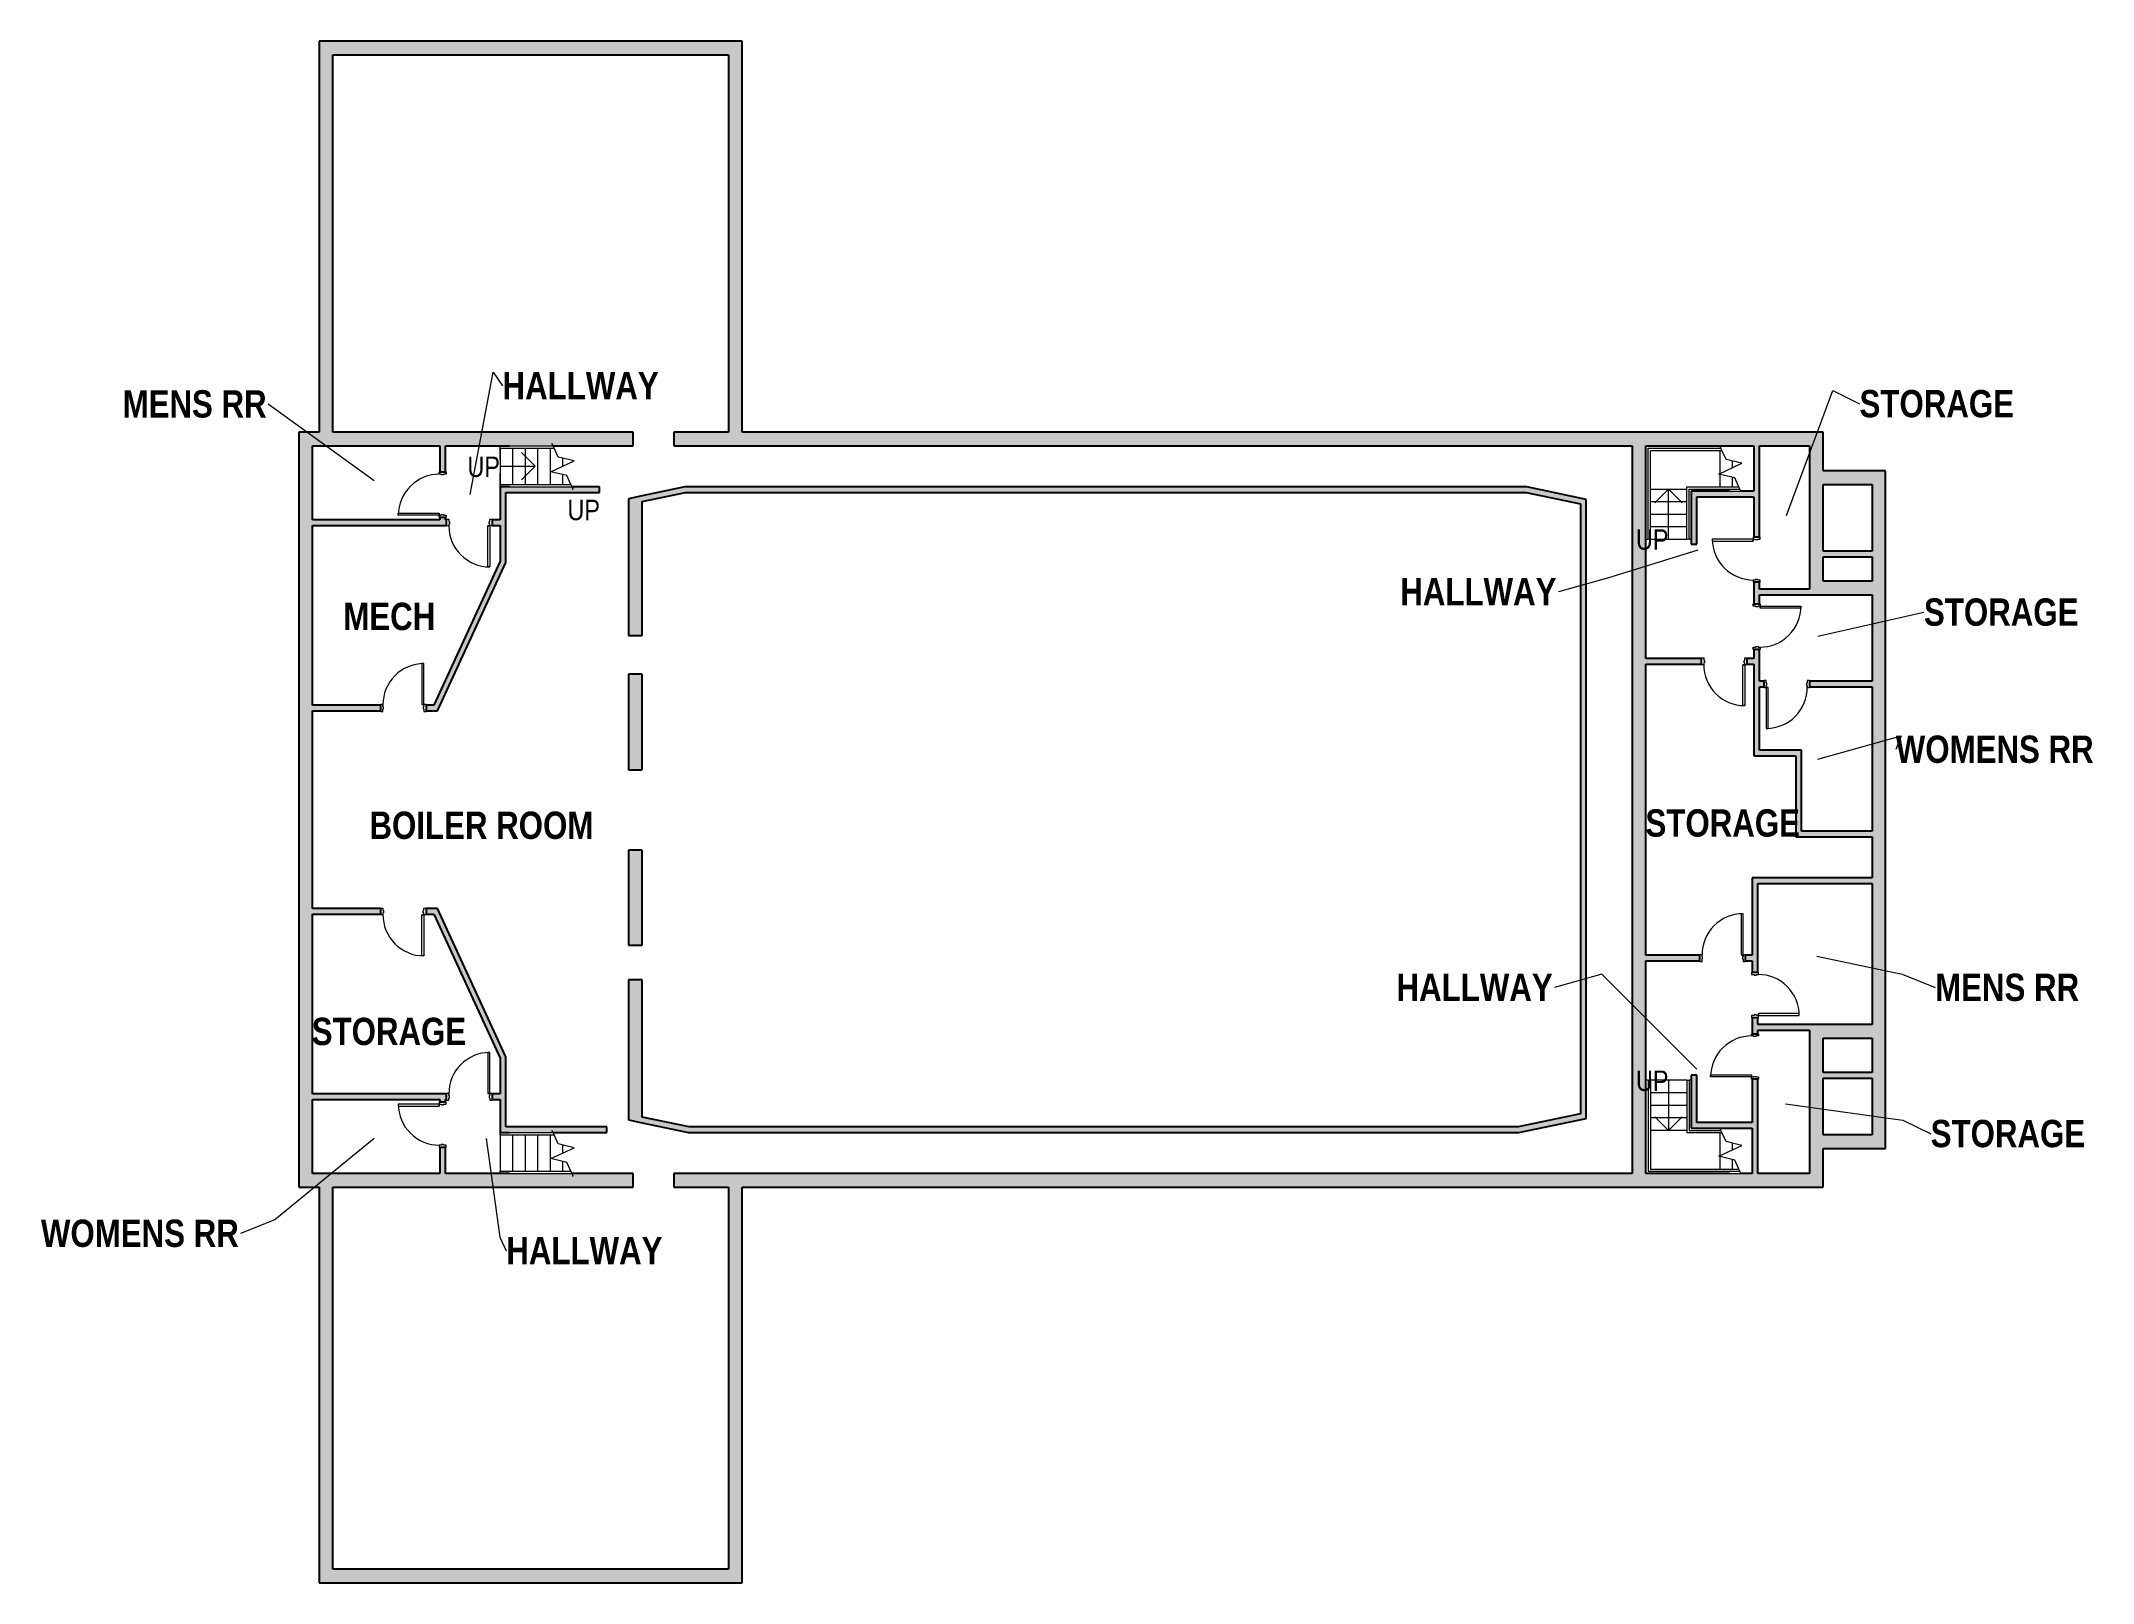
# Model space of a CAD drawing. Header units: inches. Extents: x -1291 to 514, y -169 to 1187.
import ezdxf

# ---------------------------------------------------------------- set-up
doc = ezdxf.new("R2010")
doc.units = ezdxf.units.IN
doc.header["$MEASUREMENT"] = 0
doc.linetypes.add('Elevation Swing', pattern=[24, 12, -12])
for name, color, linetype, lineweight in [('A-AREA-IDEN', 2, 'Continuous', 9), ('A-DETL', 90, 'Continuous', 9), ('A-DOOR', 31, 'Continuous', 9), ('A-DOOR-FRAM', 31, 'Continuous', 15), ('A-FLOR-HRAL', 11, 'Continuous', 9), ('A-WALL', 113, 'Continuous', 9), ('I-WALL', 2, 'Continuous', 9), ('S-STRS', 31, 'Continuous', 9), ('S-STRS-ANNO', 31, 'Continuous', 9), ('S-STRS-IDEN', 31, 'Continuous', 9), ('S-STRS-MBND', 31, 'Continuous', 9)]:
    doc.layers.add(name, color=color, linetype=linetype, lineweight=lineweight)
doc.styles.add('Arial Narrow', font='ARIALN.TTF', dxfattribs={"height": 18})
doc.styles.add('Arial Narrow_B', font='ARIALNB.TTF', dxfattribs={"height": 24})

# ---------------------------------------------------------------- blocks, each defined once
blk = doc.blocks.new('Railing - Railing-5149012-BASEMENT')
at = {"layer": 'A-FLOR-HRAL'}
for p, q in [((824, -795.5), (825, -797.5)), ((879.2, -795.5), (824, -795.5)), ((887.4, -797.5), (825, -797.5)), ((887.4, -795.5), (887.4, -797.5))]:
    blk.add_line(p, q, dxfattribs=at)
blk = doc.blocks.new('Railing - Railing-5149016-BASEMENT')
at = {"layer": 'A-FLOR-HRAL'}
for p, q in [((839.9, -829.5), (840.8, -831.5)), ((887.4, -829.5), (839.9, -829.5)), ((887.4, -829.5), (887.4, -831.5)), ((879.2, -831.5), (840.8, -831.5))]:
    blk.add_line(p, q, dxfattribs=at)
blk = doc.blocks.new('Railing - Railing-5153328-BASEMENT')
at = {"layer": 'A-FLOR-HRAL'}
for p, q in [((-158.6, -749.5), (-156.6, -749.5)), ((-158.6, -749.5), (-158.6, -793.5)), ((-156.6, -749.5), (-156.6, -793.5)), ((-203.4, -793.5), (-202.4, -795.5)), ((-185.6, -793.5), (-203.4, -793.5)), ((-158.6, -793.5), (-185.6, -793.5)), ((-156.6, -793.5), (-156.6, -795.5)), ((-185.6, -795.5), (-202.4, -795.5)), ((-156.6, -795.5), (-185.6, -795.5))]:
    blk.add_line(p, q, dxfattribs=at)
blk = doc.blocks.new('Railing - Railing-5153332-BASEMENT')
at = {"layer": 'A-FLOR-HRAL'}
for p, q in [((-124.6, -749.5), (-122.6, -749.5)), ((-124.6, -749.5), (-124.6, -793.5)), ((-122.6, -749.5), (-122.6, -793.5)), ((-124.6, -793.5), (-124.6, -827.5)), ((-122.6, -793.5), (-122.6, -829.5)), ((-187.5, -827.5), (-186.6, -829.5)), ((-185.6, -827.5), (-187.5, -827.5)), ((-185.6, -829.5), (-186.6, -829.5)), ((-124.6, -827.5), (-185.6, -827.5)), ((-122.6, -829.5), (-185.6, -829.5))]:
    blk.add_line(p, q, dxfattribs=at)
blk = doc.blocks.new('Door-Single_CE_ - HM Door-2_ HM Frame-5154214-BASEMENT')
at = {"layer": 'A-DOOR'}
for p, q in [((18, 39), (16.25, 39)), ((16.25, 39), (16.25, 3)), ((18, 3), (18, 39)), ((16.25, 3), (18, 3))]:
    blk.add_line(p, q, dxfattribs=at)
at = {"layer": 'A-DOOR', "lineweight": 15}
for p, q in [((18, 39), (16.25, 39)), ((16.25, 39), (16.25, 3)), ((18, 3), (18, 39)), ((18, 3), (16.25, 3))]:
    blk.add_line(p, q, dxfattribs=at)
at = {"layer": 'A-DOOR'}
blk.add_arc((18, 3), 36, 90, 180.5, dxfattribs=at)
blk.add_arc((18, 3), 36, 90, 180.5, dxfattribs=at)
blk.add_arc((18, 3), 36, 90, 180.5, dxfattribs=at)
blk.add_arc((18, 3), 36, 90, 180.5, dxfattribs=at)
at = {"layer": 'A-DOOR-FRAM'}
for p, q in [((-18, 3), (-20, 3)), ((-20, 3), (-20, -3)), ((-18, 1.25), (-18, 3)), ((-17.5, 1.25), (-18, 1.25)), ((-17.5, -0.75), (-17.5, 1.25)), ((18, 1.25), (17.5, 1.25)), ((17.5, 1.25), (17.5, -0.75)), ((20, 3), (18, 3)), ((18, 3), (18, 1.25)), ((20, -3), (20, 3)), ((-20, -3), (-18, -3)), ((-18, -3), (-18, -0.75)), ((-18, -0.75), (-17.5, -0.75)), ((17.5, -0.75), (18, -0.75)), ((18, -0.75), (18, -3)), ((18, -3), (20, -3))]:
    blk.add_line(p, q, dxfattribs=at)
blk = doc.blocks.new('Door-Single_CE_ - HM Door-2_ HM Frame-5154294-BASEMENT')
at = {"layer": 'A-DOOR'}
for p, q in [((16.25, -39), (16.25, -3)), ((16.25, -3), (18, -3)), ((18, -3), (18, -39)), ((18, -39), (16.25, -39))]:
    blk.add_line(p, q, dxfattribs=at)
at = {"layer": 'A-DOOR', "lineweight": 15}
for p, q in [((16.25, -39), (16.25, -3)), ((18, -3), (16.25, -3)), ((18, -3), (18, -39)), ((18, -39), (16.25, -39))]:
    blk.add_line(p, q, dxfattribs=at)
at = {"layer": 'A-DOOR'}
blk.add_arc((18, -3), 36, 179.5, 270, dxfattribs=at)
blk.add_arc((18, -3), 36, 179.5, 270, dxfattribs=at)
blk.add_arc((18, -3), 36, 179.5, 270, dxfattribs=at)
blk.add_arc((18, -3), 36, 179.5, 270, dxfattribs=at)
at = {"layer": 'A-DOOR-FRAM'}
for p, q in [((-20, 3), (-18, 3)), ((-20, -3), (-20, 3)), ((-18, 3), (-18, 0.75)), ((-18, 0.75), (-17.5, 0.75)), ((-17.5, 0.75), (-17.5, -1.25)), ((17.5, 0.75), (18, 0.75)), ((17.5, -1.25), (17.5, 0.75)), ((18, 3), (20, 3)), ((18, 0.75), (18, 3)), ((20, 3), (20, -3)), ((-18, -3), (-20, -3)), ((-18, -1.25), (-18, -3)), ((-17.5, -1.25), (-18, -1.25)), ((18, -1.25), (17.5, -1.25)), ((18, -3), (18, -1.25)), ((20, -3), (18, -3))]:
    blk.add_line(p, q, dxfattribs=at)
blk = doc.blocks.new('Railing - Railing-5158159-BASEMENT')
at = {"layer": 'A-FLOR-HRAL'}
for p, q in [((839.9, -225.5), (840.8, -227.5)), ((887.4, -225.5), (839.9, -225.5)), ((879.2, -227.5), (840.8, -227.5)), ((887.4, -225.5), (887.4, -227.5))]:
    blk.add_line(p, q, dxfattribs=at)
blk = doc.blocks.new('Railing - Railing-5158163-BASEMENT')
at = {"layer": 'A-FLOR-HRAL'}
for p, q in [((824, -191.5), (825, -193.5)), ((879.2, -191.5), (824, -191.5)), ((887.4, -193.5), (825, -193.5)), ((887.4, -191.5), (887.4, -193.5))]:
    blk.add_line(p, q, dxfattribs=at)
blk = doc.blocks.new('Railing - Railing-5160705-BASEMENT')
at = {"layer": 'A-FLOR-HRAL'}
for p, q in [((-187.5, -227.5), (-186.6, -229.5)), ((-185.6, -227.5), (-187.5, -227.5)), ((-185.6, -229.5), (-186.6, -229.5)), ((-156.6, -227.5), (-185.6, -227.5)), ((-158.6, -229.5), (-185.6, -229.5)), ((-158.6, -273.5), (-158.6, -229.5)), ((-156.6, -229.5), (-156.6, -227.5)), ((-156.6, -273.5), (-156.6, -229.5)), ((-156.6, -273.5), (-158.6, -273.5))]:
    blk.add_line(p, q, dxfattribs=at)
blk = doc.blocks.new('Railing - Railing-5160709-BASEMENT')
at = {"layer": 'A-FLOR-HRAL'}
for p, q in [((-203.4, -193.5), (-202.4, -195.5)), ((-185.6, -193.5), (-203.4, -193.5)), ((-185.6, -195.5), (-202.4, -195.5)), ((-122.6, -193.5), (-185.6, -193.5)), ((-124.6, -195.5), (-185.6, -195.5)), ((-124.6, -229.5), (-124.6, -195.5)), ((-122.6, -229.5), (-122.6, -193.5)), ((-124.6, -273.5), (-124.6, -229.5)), ((-122.6, -273.5), (-122.6, -229.5)), ((-122.6, -273.5), (-124.6, -273.5))]:
    blk.add_line(p, q, dxfattribs=at)

msp = doc.modelspace()

# ---------------------------------------------------------------- hatches: boundary and pattern name
at = {"layer": 'A-WALL'}
for points in [[(-1046.4, 843.5), (-1034.4, 843.5), (-1034.4, 1187.5), (-1046.4, 1187.5), (-1046.4, 862.6)], [(-674.4, 1175.5), (-674.4, 1187.5), (-1034.4, 1187.5), (-1034.4, 1175.5), (-686.4, 1175.5)], [(-674.4, 843.5), (-674.4, 1175.5), (-686.4, 1175.5), (-686.4, 843.5)], [(-770.4, 831.5), (-770.4, 843.5), (-1064.4, 843.5), (-1064.4, 831.5), (-839.9, 831.5)], [(-1052.4, 191.5), (-1052.4, 831.5), (-1064.4, 831.5), (-1064.4, 191.5)], [(264.6, 831.5), (276.6, 831.5), (276.6, 843.5), (-734.4, 843.5), (-734.4, 831.5), (220.6, 831.5)], [(108.6, 191.5), (120.6, 191.5), (120.6, 831.5), (108.6, 831.5), (108.6, 319.5)], [(276.6, 700.5), (276.6, 831.5), (264.6, 831.5), (264.6, 700.5)], [(319.6, 797.5), (331.6, 797.5), (331.6, 809.5), (276.6, 809.5), (276.6, 797.5), (282.2, 797.5)], [(331.6, 213.5), (331.6, 797.5), (319.6, 797.5), (319.6, 213.5)], [(-762.4, 664.6), (-762.4, 787.5), (-774.4, 784.9), (-774.4, 664.6)], [(319.6, 700.5), (319.6, 712.5), (276.6, 712.5), (276.6, 700.5), (282.2, 700.5)], [(-762.4, 546.7), (-762.4, 630.7), (-774.4, 630.7), (-774.4, 546.7)], [(-762.4, 392.3), (-762.4, 476), (-774.4, 476), (-774.4, 392.3)], [(-762.4, 236.1), (-762.4, 362), (-774.4, 362), (-774.4, 238.7)], [(264.6, 179.5), (276.6, 179.5), (276.6, 322.5), (264.6, 322.5), (264.6, 191.5)], [(319.6, 310.5), (319.6, 322.5), (276.6, 322.5), (276.6, 310.5), (282.2, 310.5)], [(319.6, 213.5), (319.6, 225.5), (276.6, 225.5), (276.6, 213.5), (282.2, 213.5)], [(264.6, 179.5), (264.6, 191.5), (-734.4, 191.5), (-734.4, 179.5), (219.1, 179.5)], [(-1034.4, -156.5), (-1034.4, 179.5), (-1046.4, 179.5), (-1046.4, -156.5)], [(-674.4, -168.5), (-674.4, 179.5), (-686.4, 179.5), (-686.4, -168.5)], [(-686.4, -168.5), (-686.4, -156.5), (-1046.4, -156.5), (-1046.4, -168.5), (-736.1, -168.5)]]:
    msp.add_hatch(color=7, dxfattribs=at).paths.add_polyline_path(points)
h = msp.add_hatch(color=7, dxfattribs=at)
h.paths.add_polyline_path([(-770.4, 179.5), (-770.4, 191.5), (-1064.4, 191.5), (-1064.4, 179.5), (-823.9, 179.5)])
h.paths.add_polyline_path([(-823.9, 189.5), (-823.9, 191.2), (-823.1, 189.5)])
at = {"layer": 'I-WALL'}
h = msp.add_hatch(color=7, dxfattribs=at)
h.paths.add_polyline_path([(-935.4, 766.5), (-935.4, 768.5), (-940.4, 768.5), (-940.4, 766.5)])
h.paths.add_polyline_path([(-935.4, 808.5), (-935.4, 831.5), (-940.4, 831.5), (-940.4, 808.5)])
h = msp.add_hatch(color=7, dxfattribs=at)
h.paths.add_polyline_path([(215.6, 559), (220.6, 559), (220.6, 652.5), (215.6, 652.5), (215.6, 564)])
h.paths.add_polyline_path([(220.6, 692.5), (220.6, 711.5), (215.6, 711.5), (215.6, 692.5)])
h.paths.add_polyline_path([(215.6, 751.5), (220.6, 751.5), (220.6, 831.5), (215.6, 831.5), (215.6, 772.1)])
h = msp.add_hatch(color=7, dxfattribs=at)
h.paths.add_polyline_path([(-799.9, 790.5), (-799.9, 795.5), (-887.4, 795.5), (-887.4, 790.5), (-823.1, 790.5)])
h.paths.add_polyline_path([(-823.1, 793.5), (-823.9, 793.5), (-823.9, 795.2), (-823.4, 794.1)])
for points in [[(-762.4, 782.4), (-724.2, 790.5), (-724.7, 795.5), (-762.4, 787.5)], [(-724.2, 790.5), (15.3, 790.5), (15.8, 795.5), (-724.7, 795.5)], [(68.1, 779.3), (68.1, 784.4), (15.8, 795.5), (15.3, 790.5), (63.1, 780.4)], [(-887.4, 718), (-882.4, 728.9), (-882.4, 790.5), (-887.4, 790.5), (-887.4, 728.9)], [(63.1, 244.1), (68.1, 245.1), (68.1, 779.3), (63.1, 780.4), (63.1, 319.5)], [(165.6, 745.1), (165.6, 791.5), (160.6, 791.5), (160.6, 745.1)], [(215.6, 786.5), (215.6, 791.5), (165.6, 791.5), (165.6, 786.5), (204.3, 786.5)], [(-942.4, 598.5), (-887.4, 718), (-887.4, 730), (-947.9, 598.5), (-945.6, 598.5)], [(319.6, 734), (319.6, 739), (276.6, 739), (276.6, 734), (282.2, 734)], [(264.6, 700.5), (264.6, 705.5), (220.6, 705.5), (220.6, 700.5)], [(257.6, 559), (257.6, 564), (220.6, 564), (220.6, 559), (252.6, 559)], [(257.6, 487.5), (257.6, 559), (252.6, 559), (252.6, 487.5)], [(319.6, 487.5), (319.6, 492.5), (257.6, 492.5), (257.6, 487.5)], [(319.6, 446.5), (319.6, 451.5), (214.1, 451.5), (214.1, 446.5), (219.1, 446.5)], [(-887.4, 293), (-887.4, 304.9), (-942.4, 424.5), (-947.9, 424.5), (-892.9, 304.9)], [(264.6, 317.5), (264.6, 322.5), (219.1, 322.5), (219.1, 317.5)], [(-882.4, 232.5), (-882.4, 294.1), (-887.4, 304.9), (-887.4, 232.5)], [(165.6, 231.5), (165.6, 278), (160.6, 278), (160.6, 231.5)], [(282.2, 275.5), (319.6, 275.5), (319.6, 280.5), (276.6, 280.5), (276.6, 275.5)], [(-721.6, 227.5), (-721.1, 232.5), (-762.4, 241.2), (-762.4, 236.1), (-736.1, 230.6)], [(9, 227.5), (68.1, 240), (68.1, 245.1), (8.4, 232.5)], [(214.1, 231.5), (214.1, 236.5), (165.6, 236.5), (165.6, 231.5), (189.7, 231.5)], [(-793.4, 227.5), (-793.4, 232.5), (-887.4, 232.5), (-887.4, 227.5), (-839.9, 227.5)], [(4.5, 227.5), (9, 227.5), (8.4, 232.5), (-721.1, 232.5), (-721.6, 227.5), (-365.8, 227.5)]]:
    msp.add_hatch(color=7, dxfattribs=at).paths.add_polyline_path(points)
h = msp.add_hatch(color=7, dxfattribs=at)
h.paths.add_polyline_path([(-894.4, 761.5), (-887.4, 761.5), (-887.4, 766.5), (-894.4, 766.5)])
h.paths.add_polyline_path([(-935.4, 761.5), (-934.4, 761.5), (-934.4, 766.5), (-1052.4, 766.5), (-1052.4, 761.5), (-940.4, 761.5)])
h = msp.add_hatch(color=7, dxfattribs=at)
h.paths.add_polyline_path([(215.6, 639.5), (215.6, 644.5), (209.6, 644.5), (209.6, 639.5)])
h.paths.add_polyline_path([(169.6, 639.5), (169.6, 644.5), (120.6, 644.5), (120.6, 639.5)])
h = msp.add_hatch(color=7, dxfattribs=at)
h.paths.add_polyline_path([(319.6, 619.5), (319.6, 624.5), (264.6, 624.5), (264.6, 619.5)])
h.paths.add_polyline_path([(220.6, 619.5), (224.6, 619.5), (224.6, 624.5), (220.6, 624.5)])
h = msp.add_hatch(color=7, dxfattribs=at)
h.paths.add_polyline_path([(-947.9, 598.5), (-945.6, 603.5), (-952.4, 603.5), (-952.4, 598.5)])
h.paths.add_polyline_path([(-992.4, 598.5), (-992.4, 603.5), (-1052.4, 603.5), (-1052.4, 598.5)])
h = msp.add_hatch(color=7, dxfattribs=at)
h.paths.add_polyline_path([(219.1, 191.5), (219.1, 274.5), (214.1, 274.5), (214.1, 191.5)])
h.paths.add_polyline_path([(219.1, 314.5), (219.1, 328.5), (214.1, 328.5), (214.1, 314.5)])
h.paths.add_polyline_path([(219.1, 368.5), (219.1, 446.5), (214.1, 446.5), (214.1, 368.5)])
h = msp.add_hatch(color=7, dxfattribs=at)
h.paths.add_polyline_path([(-952.4, 419.5), (-945.6, 419.5), (-947.9, 424.5), (-952.4, 424.5)])
h.paths.add_polyline_path([(-992.4, 419.5), (-992.4, 424.5), (-1052.4, 424.5), (-1052.4, 419.5)])
h = msp.add_hatch(color=7, dxfattribs=at)
h.paths.add_polyline_path([(168.1, 378.5), (168.1, 383.5), (120.6, 383.5), (120.6, 378.5)])
h.paths.add_polyline_path([(214.1, 378.5), (214.1, 383.5), (208.1, 383.5), (208.1, 378.5)])
h = msp.add_hatch(color=7, dxfattribs=at)
h.paths.add_polyline_path([(-887.4, 256.5), (-887.4, 261.5), (-894.4, 261.5), (-894.4, 256.5)])
h.paths.add_polyline_path([(-940.4, 256.5), (-934.4, 256.5), (-934.4, 261.5), (-1052.4, 261.5), (-1052.4, 256.5)])
h = msp.add_hatch(color=7, dxfattribs=at)
h.paths.add_polyline_path([(-940.4, 191.5), (-935.4, 191.5), (-935.4, 214.5), (-940.4, 214.5)])
h.paths.add_polyline_path([(-935.4, 254.5), (-935.4, 256.5), (-940.4, 256.5), (-940.4, 254.5)])

# ---------------------------------------------------------------- linework, layer by layer
at = {"layer": 'A-AREA-IDEN'}
for p, q in [((-913.6, 788.7), (-893.4, 896.2)), ((-893.4, 896.2), (-885.2, 884.2)), ((-998.2, 800.7), (-1091.5, 868.1)), ((244.3, 770.2), (285.1, 880.3)), ((285.1, 880.3), (308.6, 868.3)), ((166.3, 739.7), (86.9, 715)), ((86.9, 715), (43.7, 703.1)), ((271.8, 664.2), (365.3, 685.1)), ((271.8, 556), (345.3, 576.5)), ((345.3, 576.5), (340.5, 564.5)), ((271.1, 382.7), (346, 367)), ((82, 367), (40.3, 355)), ((165.6, 283.2), (82, 367)), ((346, 367), (375.1, 355)), ((243.6, 252.7), (346.7, 238.5)), ((346.7, 238.5), (371.2, 226.5)), ((-998.2, 222.2), (-1085.4, 150.7)), ((-899.6, 222.2), (-887.5, 135.5)), ((-1085.4, 150.7), (-1115.7, 138.7)), ((-887.5, 135.5), (-881.9, 123.6))]:
    msp.add_line(p, q, dxfattribs=at)
at = {"layer": 'A-DETL', "linetype": 'Elevation Swing'}
msp.add_line((-887.4, 795.5), (-887.4, 831.5), dxfattribs=at)
at = {"layer": 'A-WALL', "color": 250, "lineweight": 25}
for p, q in [((-1046.4, 1187.5), (-1046.4, 843.5)), ((-674.4, 1187.5), (-1046.4, 1187.5)), ((-1034.4, 843.5), (-1034.4, 1175.5)), ((-1034.4, 1175.5), (-686.4, 1175.5)), ((-686.4, 1175.5), (-686.4, 843.5)), ((-674.4, 843.5), (-674.4, 1187.5)), ((-1046.4, 843.5), (-1064.4, 843.5)), ((-1064.4, 843.5), (-1064.4, 179.5)), ((-1052.4, 831.5), (-940.4, 831.5)), ((-1052.4, 766.5), (-1052.4, 831.5)), ((-770.4, 843.5), (-1034.4, 843.5)), ((-935.4, 831.5), (-879.2, 831.5)), ((-840.8, 831.5), (-770.4, 831.5)), ((-770.4, 831.5), (-770.4, 843.5)), ((-686.4, 843.5), (-734.4, 843.5)), ((-734.4, 843.5), (-734.4, 831.5)), ((-734.4, 831.5), (108.6, 831.5)), ((276.6, 843.5), (-674.4, 843.5)), ((108.6, 831.5), (108.6, 191.5)), ((120.6, 644.5), (120.6, 831.5)), ((120.6, 831.5), (215.6, 831.5)), ((220.6, 831.5), (264.6, 831.5)), ((264.6, 831.5), (264.6, 705.5)), ((276.6, 809.5), (276.6, 843.5)), ((331.6, 809.5), (276.6, 809.5)), ((276.6, 739), (276.6, 797.5)), ((276.6, 797.5), (319.6, 797.5)), ((319.6, 797.5), (319.6, 739)), ((331.6, 213.5), (331.6, 809.5)), ((-762.4, 787.5), (-774.4, 784.9)), ((-774.4, 784.9), (-774.4, 664.6)), ((-762.4, 664.6), (-762.4, 782.4)), ((-1052.4, 603.5), (-1052.4, 761.5)), ((276.6, 712.5), (276.6, 734)), ((319.6, 734), (319.6, 712.5)), ((319.6, 712.5), (276.6, 712.5)), ((264.6, 700.5), (319.6, 700.5)), ((319.6, 700.5), (319.6, 624.5)), ((-774.4, 664.6), (-762.4, 664.6)), ((120.6, 383.5), (120.6, 639.5)), ((-774.4, 630.7), (-774.4, 546.7)), ((-762.4, 630.7), (-774.4, 630.7)), ((-762.4, 546.7), (-762.4, 630.7)), ((319.6, 619.5), (319.6, 492.5)), ((-1052.4, 424.5), (-1052.4, 598.5)), ((-774.4, 546.7), (-762.4, 546.7)), ((319.6, 487.5), (319.6, 451.5)), ((-774.4, 476), (-774.4, 392.3)), ((-762.4, 476), (-774.4, 476)), ((-762.4, 392.3), (-762.4, 476)), ((319.6, 446.5), (319.6, 322.5)), ((-1052.4, 261.5), (-1052.4, 419.5)), ((-774.4, 392.3), (-762.4, 392.3)), ((-774.4, 362), (-774.4, 238.7)), ((-762.4, 362), (-774.4, 362)), ((-762.4, 241.2), (-762.4, 362)), ((120.6, 191.5), (120.6, 378.5)), ((319.6, 322.5), (264.6, 322.5)), ((264.6, 317.5), (264.6, 191.5)), ((276.6, 280.5), (276.6, 310.5)), ((276.6, 310.5), (319.6, 310.5)), ((319.6, 310.5), (319.6, 280.5)), ((276.6, 225.5), (276.6, 275.5)), ((319.6, 275.5), (319.6, 225.5)), ((-1052.4, 191.5), (-1052.4, 256.5)), ((-774.4, 238.7), (-762.4, 236.1)), ((319.6, 225.5), (276.6, 225.5)), ((276.6, 213.5), (331.6, 213.5)), ((276.6, 179.5), (276.6, 213.5)), ((-940.4, 191.5), (-1052.4, 191.5)), ((-879.2, 191.5), (-935.4, 191.5)), ((-770.4, 191.5), (-824, 191.5)), ((-770.4, 179.5), (-770.4, 191.5)), ((108.6, 191.5), (-734.4, 191.5)), ((-734.4, 191.5), (-734.4, 179.5)), ((194.2, 191.5), (120.6, 191.5)), ((214.1, 191.5), (204.3, 191.5)), ((264.6, 191.5), (219.1, 191.5)), ((-1064.4, 179.5), (-1046.4, 179.5)), ((-1046.4, 179.5), (-1046.4, -168.5)), ((-1034.4, -156.5), (-1034.4, 179.5)), ((-1034.4, 179.5), (-770.4, 179.5)), ((-734.4, 179.5), (-686.4, 179.5)), ((-686.4, 179.5), (-686.4, -156.5)), ((-674.4, 179.5), (276.6, 179.5)), ((-674.4, -168.5), (-674.4, 179.5)), ((-686.4, -156.5), (-1034.4, -156.5)), ((-1046.4, -168.5), (-674.4, -168.5))]:
    msp.add_line(p, q, dxfattribs=at)
at = {"layer": 'I-WALL', "color": 250, "lineweight": 25}
for p, q in [((-940.4, 831.5), (-940.4, 808.5)), ((-935.4, 808.5), (-935.4, 831.5)), ((215.6, 831.5), (215.6, 791.5)), ((220.6, 751.5), (220.6, 831.5)), ((-940.4, 808.5), (-935.4, 808.5)), ((-879.2, 795.5), (-887.4, 795.5)), ((-887.4, 795.5), (-887.4, 766.5)), ((-799.9, 795.5), (-824, 795.5)), ((-799.9, 790.5), (-799.9, 795.5)), ((-724.7, 795.5), (-762.4, 787.5)), ((15.8, 795.5), (-724.7, 795.5)), ((68.1, 784.4), (15.8, 795.5)), ((-882.4, 790.5), (-799.9, 790.5)), ((-882.4, 728.9), (-882.4, 790.5)), ((-762.4, 782.4), (-724.2, 790.5)), ((-724.2, 790.5), (15.3, 790.5)), ((15.3, 790.5), (63.1, 780.4)), ((63.1, 780.4), (63.1, 244.1)), ((68.1, 240), (68.1, 784.4)), ((160.6, 791.5), (160.6, 745.1)), ((194.2, 791.5), (160.6, 791.5)), ((165.6, 745.1), (165.6, 786.5)), ((165.6, 786.5), (215.6, 786.5)), ((215.6, 791.5), (204.3, 791.5)), ((215.6, 786.5), (215.6, 751.5)), ((-940.4, 766.5), (-1052.4, 766.5)), ((-1052.4, 761.5), (-934.4, 761.5)), ((-940.4, 768.5), (-940.4, 766.5)), ((-935.4, 768.5), (-940.4, 768.5)), ((-935.4, 766.5), (-935.4, 768.5)), ((-934.4, 766.5), (-935.4, 766.5)), ((-934.4, 761.5), (-934.4, 766.5)), ((-887.4, 766.5), (-894.4, 766.5)), ((-894.4, 766.5), (-894.4, 761.5)), ((-894.4, 761.5), (-887.4, 761.5)), ((-887.4, 761.5), (-887.4, 730)), ((160.6, 745.1), (165.6, 745.1)), ((215.6, 751.5), (220.6, 751.5)), ((-887.4, 730), (-945.6, 603.5)), ((-942.4, 598.5), (-882.4, 728.9)), ((319.6, 739), (276.6, 739)), ((276.6, 734), (319.6, 734)), ((215.6, 711.5), (215.6, 692.5)), ((220.6, 711.5), (215.6, 711.5)), ((220.6, 705.5), (220.6, 711.5)), ((264.6, 705.5), (220.6, 705.5)), ((215.6, 692.5), (220.6, 692.5)), ((220.6, 692.5), (220.6, 700.5)), ((220.6, 700.5), (264.6, 700.5)), ((215.6, 652.5), (215.6, 644.5)), ((220.6, 652.5), (215.6, 652.5)), ((220.6, 624.5), (220.6, 652.5)), ((169.6, 644.5), (120.6, 644.5)), ((120.6, 639.5), (169.6, 639.5)), ((169.6, 639.5), (169.6, 644.5)), ((215.6, 644.5), (209.6, 644.5)), ((209.6, 644.5), (209.6, 639.5)), ((209.6, 639.5), (215.6, 639.5)), ((215.6, 639.5), (215.6, 559)), ((224.6, 624.5), (220.6, 624.5)), ((220.6, 564), (220.6, 619.5)), ((220.6, 619.5), (224.6, 619.5)), ((224.6, 619.5), (224.6, 624.5)), ((319.6, 624.5), (264.6, 624.5)), ((264.6, 624.5), (264.6, 619.5)), ((264.6, 619.5), (319.6, 619.5)), ((-992.4, 603.5), (-1052.4, 603.5)), ((-1052.4, 598.5), (-992.4, 598.5)), ((-992.4, 598.5), (-992.4, 603.5)), ((-945.6, 603.5), (-952.4, 603.5)), ((-952.4, 603.5), (-952.4, 598.5)), ((-952.4, 598.5), (-942.4, 598.5)), ((257.6, 564), (220.6, 564)), ((257.6, 492.5), (257.6, 564)), ((215.6, 559), (252.6, 559)), ((252.6, 559), (252.6, 487.5)), ((252.6, 487.5), (319.6, 487.5)), ((319.6, 492.5), (257.6, 492.5)), ((319.6, 451.5), (214.1, 451.5)), ((214.1, 451.5), (214.1, 383.5)), ((219.1, 446.5), (319.6, 446.5)), ((219.1, 368.5), (219.1, 446.5)), ((-992.4, 424.5), (-1052.4, 424.5)), ((-1052.4, 419.5), (-992.4, 419.5)), ((-992.4, 419.5), (-992.4, 424.5)), ((-942.4, 424.5), (-952.4, 424.5)), ((-952.4, 424.5), (-952.4, 419.5)), ((-952.4, 419.5), (-945.6, 419.5)), ((-945.6, 419.5), (-887.4, 293)), ((-882.4, 294.1), (-942.4, 424.5)), ((168.1, 383.5), (120.6, 383.5)), ((168.1, 378.5), (168.1, 383.5)), ((214.1, 383.5), (208.1, 383.5)), ((208.1, 383.5), (208.1, 378.5)), ((120.6, 378.5), (168.1, 378.5)), ((208.1, 378.5), (214.1, 378.5)), ((214.1, 378.5), (214.1, 368.5)), ((214.1, 368.5), (219.1, 368.5)), ((214.1, 328.5), (214.1, 314.5)), ((219.1, 328.5), (214.1, 328.5)), ((219.1, 322.5), (219.1, 328.5)), ((214.1, 314.5), (219.1, 314.5)), ((264.6, 322.5), (219.1, 322.5)), ((219.1, 314.5), (219.1, 317.5)), ((219.1, 317.5), (264.6, 317.5)), ((-887.4, 293), (-887.4, 261.5)), ((-882.4, 232.5), (-882.4, 294.1)), ((160.6, 278), (160.6, 231.5)), ((165.6, 278), (160.6, 278)), ((165.6, 236.5), (165.6, 278)), ((214.1, 274.5), (214.1, 236.5)), ((219.1, 274.5), (214.1, 274.5)), ((219.1, 191.5), (219.1, 274.5)), ((319.6, 280.5), (276.6, 280.5)), ((276.6, 275.5), (319.6, 275.5)), ((-934.4, 261.5), (-1052.4, 261.5)), ((-1052.4, 256.5), (-940.4, 256.5)), ((-940.4, 256.5), (-940.4, 254.5)), ((-940.4, 254.5), (-935.4, 254.5)), ((-935.4, 254.5), (-935.4, 256.5)), ((-935.4, 256.5), (-934.4, 256.5)), ((-934.4, 256.5), (-934.4, 261.5)), ((-887.4, 261.5), (-894.4, 261.5)), ((-894.4, 261.5), (-894.4, 256.5)), ((-894.4, 256.5), (-887.4, 256.5)), ((-887.4, 256.5), (-887.4, 227.5)), ((-721.1, 232.5), (-762.4, 241.2)), ((-762.4, 236.1), (-721.6, 227.5)), ((63.1, 244.1), (8.4, 232.5)), ((9, 227.5), (68.1, 240)), ((214.1, 236.5), (165.6, 236.5)), ((-887.4, 227.5), (-879.2, 227.5)), ((-793.4, 232.5), (-882.4, 232.5)), ((-840.8, 227.5), (-793.4, 227.5)), ((-793.4, 227.5), (-793.4, 232.5)), ((-721.6, 227.5), (9, 227.5)), ((8.4, 232.5), (-721.1, 232.5)), ((160.6, 231.5), (214.1, 231.5)), ((214.1, 231.5), (214.1, 191.5)), ((-935.4, 214.5), (-940.4, 214.5)), ((-940.4, 214.5), (-940.4, 191.5)), ((-935.4, 191.5), (-935.4, 214.5))]:
    msp.add_line(p, q, dxfattribs=at)
at = {"layer": 'S-STRS'}
for p, q in [((-887.4, 829.5), (-887.4, 797.5)), ((-876.4, 829.5), (-876.4, 797.5)), ((-865.4, 829.5), (-865.4, 797.5)), ((-854.4, 829.5), (-854.4, 797.5)), ((-843.4, 829.5), (-843.4, 797.5)), ((-832.4, 820.7), (-832.4, 813.5)), ((185.6, 827.5), (185.6, 807.1)), ((196.6, 818.3), (196.6, 812.3)), ((-832.4, 806.2), (-832.4, 797.5)), ((185.6, 806.5), (185.6, 795.5)), ((196.6, 803.8), (196.6, 795.5)), ((-823.9, 793.5), (-823.1, 793.5)), ((124.6, 793.5), (156.6, 793.5)), ((124.6, 782.5), (156.6, 782.5)), ((194.2, 791.5), (204.3, 791.5)), ((124.6, 771.5), (156.6, 771.5)), ((124.6, 760.5), (156.6, 760.5)), ((120.6, 749.5), (122.6, 749.5)), ((124.6, 749.5), (156.6, 749.5)), ((158.6, 749.5), (160.6, 749.5)), ((122.6, 273.5), (120.6, 273.5)), ((156.6, 273.5), (124.6, 273.5)), ((160.6, 273.5), (158.6, 273.5)), ((156.6, 262.5), (124.6, 262.5)), ((156.6, 251.5), (124.6, 251.5)), ((156.6, 240.5), (124.6, 240.5)), ((-887.4, 225.5), (-887.4, 193.5)), ((-876.4, 225.5), (-876.4, 193.5)), ((-865.4, 225.5), (-865.4, 193.5)), ((-854.4, 225.5), (-854.4, 193.5)), ((-843.4, 225.5), (-843.4, 193.5)), ((-832.4, 216.7), (-832.4, 209.5)), ((156.6, 229.5), (124.6, 229.5)), ((185.6, 227.5), (185.6, 207.1)), ((196.6, 218.3), (196.6, 212.3)), ((-832.4, 202.2), (-832.4, 193.5)), ((185.6, 206.5), (185.6, 195.5)), ((196.6, 203.8), (196.6, 195.5)), ((-823.9, 189.5), (-823.1, 189.5)), ((194.2, 191.5), (204.3, 191.5))]:
    msp.add_line(p, q, dxfattribs=at)
at = {"layer": 'S-STRS-ANNO'}
for p, q in [((-887.4, 813.5), (-876.4, 813.5)), ((-876.4, 813.5), (-865.4, 813.5)), ((-856.4, 813.5), (-868.4, 825.5)), ((-856.4, 813.5), (-868.4, 801.5)), ((-865.4, 813.5), (-856.4, 813.5)), ((140.6, 793.5), (128.6, 781.5)), ((140.6, 782.5), (140.6, 793.5)), ((140.6, 793.5), (152.6, 781.5)), ((140.6, 771.5), (140.6, 782.5)), ((140.6, 760.5), (140.6, 771.5)), ((140.6, 749.5), (140.6, 760.5)), ((140.6, 273.5), (140.6, 262.5)), ((140.6, 262.5), (140.6, 251.5)), ((140.6, 229.5), (128.6, 241.5)), ((140.6, 251.5), (140.6, 240.5)), ((140.6, 229.5), (152.6, 241.5)), ((140.6, 240.5), (140.6, 229.5))]:
    msp.add_line(p, q, dxfattribs=at)
at = {"layer": 'S-STRS-MBND'}
for p, q in [((-840.8, 831.5), (-841.7, 833.5)), ((186.6, 829.5), (185.6, 831.5)), ((-842.6, 808.7), (-822.2, 818.2)), ((-836.2, 821.6), (-839.9, 829.5)), ((-822.2, 818.2), (-836.2, 821.6)), ((184.8, 806.7), (205.2, 816.2)), ((191.2, 819.6), (187.5, 827.5)), ((205.2, 816.2), (191.2, 819.6)), ((-828.6, 805.3), (-842.6, 808.7)), ((-825, 797.5), (-828.6, 805.3)), ((-823.1, 793.5), (-824, 795.5)), ((198.8, 803.3), (184.8, 806.7)), ((202.4, 795.5), (198.8, 803.3)), ((204.3, 791.5), (203.4, 793.5)), ((-840.8, 227.5), (-841.7, 229.5)), ((-836.2, 217.6), (-839.9, 225.5)), ((-822.2, 214.2), (-836.2, 217.6)), ((186.6, 229.5), (185.6, 231.5)), ((191.2, 219.6), (187.5, 227.5)), ((205.2, 216.2), (191.2, 219.6)), ((-842.6, 204.7), (-822.2, 214.2)), ((-828.6, 201.3), (-842.6, 204.7)), ((-825, 193.5), (-828.6, 201.3)), ((184.8, 206.7), (205.2, 216.2)), ((198.8, 203.3), (184.8, 206.7)), ((202.4, 195.5), (198.8, 203.3)), ((-823.1, 189.5), (-824, 191.5)), ((204.3, 191.5), (203.4, 193.5))]:
    msp.add_line(p, q, dxfattribs=at)

# ---------------------------------------------------------------- block references
at = {"layer": 'A-DOOR'}
for name, p, rotation in [('Door-Single_CE_ - HM Door-2_ HM Frame-5154294-BASEMENT', (-937.9, 788.5), 270), ('Door-Single_CE_ - HM Door-2_ HM Frame-5154214-BASEMENT', (218.1, 731.5), 89.99999999999991), ('Door-Single_CE_ - HM Door-2_ HM Frame-5154294-BASEMENT', (218.1, 672.5), 89.99999999999991), ('Door-Single_CE_ - HM Door-2_ HM Frame-5154214-BASEMENT', (244.6, 622), 180), ('Door-Single_CE_ - HM Door-2_ HM Frame-5154214-BASEMENT', (216.6, 348.5), 269.9999999999999), ('Door-Single_CE_ - HM Door-2_ HM Frame-5154294-BASEMENT', (216.6, 294.5), 269.9999999999999), ('Door-Single_CE_ - HM Door-2_ HM Frame-5154214-BASEMENT', (-937.9, 234.5), 89.99999999999964)]:
    msp.add_blockref(name, p, dxfattribs=dict(at, rotation=rotation))
for name, p in [('Door-Single_CE_ - HM Door-2_ HM Frame-5154294-BASEMENT', (-914.4, 764)), ('Door-Single_CE_ - HM Door-2_ HM Frame-5154214-BASEMENT', (-972.4, 601)), ('Door-Single_CE_ - HM Door-2_ HM Frame-5154294-BASEMENT', (189.6, 642)), ('Door-Single_CE_ - HM Door-2_ HM Frame-5154294-BASEMENT', (-972.4, 422)), ('Door-Single_CE_ - HM Door-2_ HM Frame-5154214-BASEMENT', (188.1, 381)), ('Door-Single_CE_ - HM Door-2_ HM Frame-5154214-BASEMENT', (-914.4, 259))]:
    msp.add_blockref(name, p, dxfattribs=at)
at = {"layer": 'A-FLOR-HRAL', "rotation": 180}
for name in ['Railing - Railing-5149016-BASEMENT', 'Railing - Railing-5153332-BASEMENT', 'Railing - Railing-5149012-BASEMENT', 'Railing - Railing-5153328-BASEMENT', 'Railing - Railing-5160709-BASEMENT', 'Railing - Railing-5160705-BASEMENT', 'Railing - Railing-5158159-BASEMENT', 'Railing - Railing-5158163-BASEMENT']:
    msp.add_blockref(name, (0, 0), dxfattribs=at)

# ---------------------------------------------------------------- texts
at = {"layer": 'A-AREA-IDEN', "char_height": 24, "attachment_point": 1, "style": 'Arial Narrow_B'}
for s, insert, width in [('HALLWAY', (-885.2, 896.4), 167.862), ('MENS RR', (-1219.5, 880.4), 154.53), ('STORAGE', (308.6, 880.6), 166.044), ('HALLWAY', (-95.4, 715.3), 167.862), ('MECH', (-1025.3, 693.5), 98.778), ('STORAGE', (365.3, 697.3), 166.044), ('WOMENS RR', (340.5, 576.7), 212.1), ('BOILER ROOM', (-1002.3, 509.8), 239.976), ('STORAGE', (120.3, 511.8), 166.044), ('HALLWAY', (-98.7, 367.3), 167.862), ('MENS RR', (375.1, 367.3), 154.53), ('STORAGE', (-1053.1, 328.5), 166.044), ('STORAGE', (371.2, 238.7), 166.044), ('WOMENS RR', (-1291.3, 151), 212.1), ('HALLWAY', (-881.9, 135.8), 167.862)]:
    msp.add_mtext(s, dxfattribs=dict(at, insert=insert, width=width))
at = {"layer": 'S-STRS-IDEN', "char_height": 18, "width": 34.387, "attachment_point": 1, "line_spacing_factor": 0.974696, "style": 'Arial Narrow'}
for insert in [(-916.1, 822.1), (-828.1, 784.1), (111.9, 758.1), (111.9, 282.1)]:
    msp.add_mtext('UP', dxfattribs=dict(at, insert=insert))

doc.saveas('drawing.dxf')
